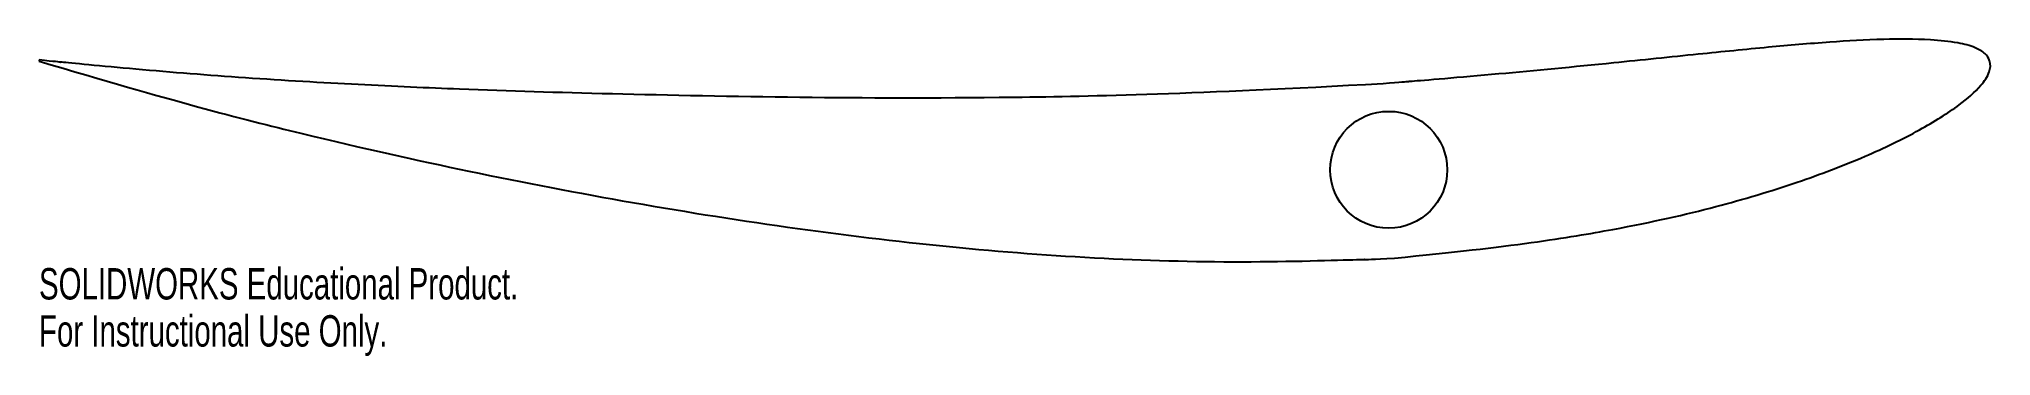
# Model space of a CAD drawing. Header units: millimetres. Extents: x -154 to 146, y -32 to 17.
import ezdxf

# ---------------------------------------------------------------- set-up
doc = ezdxf.new("R2010")
doc.units = ezdxf.units.MM
doc.styles.add('SLDTEXTSTYLE0', font='TXT', dxfattribs={"width": 0.7})

msp = doc.modelspace()

# ---------------------------------------------------------------- linework, layer by layer
at = {"color": 7, "linetype": 'Continuous'}
msp.add_line((-154.01, 13.65), (-154.01, 13.49), dxfattribs=at)
msp.add_circle((53.49, -3.26), 9, dxfattribs=at)
for points, knots in [([(54.37, -16.86), (72.49, -15.1), (88.88, -12.48), (103.37, -9.19), (115.87, -5.46), (126.28, -1.52), (134.89, 2.6), (141.07, 6.47), (144.22, 9.19), (145.88, 11.56), (146.12, 13.26), (145.33, 14.64), (143.52, 15.69), (140.74, 16.41), (135.55, 16.89), (128.82, 16.86), (120.7, 16.39), (111.35, 15.57), (100.92, 14.52), (85.92, 12.96), (69.72, 11.39), (52.64, 9.99), (58.34, 10.44), (52.64, 9.99)], [0, 0, 0, 0, 0.093667, 0.17899, 0.25544, 0.322521, 0.379766, 0.428846, 0.466351, 0.487772, 0.502637, 0.511464, 0.519656, 0.530414, 0.545194, 0.571983, 0.606581, 0.648416, 0.696714, 0.75061, 0.828168, 0.911874, 1, 1, 1, 1]), ([(52.64, 9.99), (23.26, 8.36), (-6.85, 7.69), (-37.14, 7.8), (-67.28, 8.41), (-86, 8.99), (-104.38, 9.78), (-122.16, 10.83), (-138.92, 12.16), (-154.01, 13.65), (-148.98, 13.14), (-154.01, 13.65)], [0, 0, 0, 0, 0.142241, 0.287831, 0.434223, 0.579924, 0.670468, 0.759402, 0.845489, 0.926715, 1, 1, 1, 1]), ([(-154.01, 13.49), (-133.62, 7.34), (-111.27, 1.62), (-87.33, -3.71), (-62.42, -8.5), (-37.2, -12.49), (-12.73, -15.41), (10.94, -17.14), (33.41, -17.62), (54.37, -16.86), (47.38, -17.2), (54.37, -16.86)], [0, 0, 0, 0, 0.1006, 0.209627, 0.325542, 0.445425, 0.566075, 0.682515, 0.794683, 0.900911, 1, 1, 1, 1])]:
    msp.add_open_spline(points, degree=3, knots=knots, dxfattribs=at)

# ---------------------------------------------------------------- texts
at = {"color": 7, "linetype": 'Continuous', "char_height": 4.8336, "attachment_point": 1, "style": 'SLDTEXTSTYLE0'}
for s, insert in [('SOLIDWORKS Educational Product.', (-154.01, -18.4)), ('For Instructional Use Only.', (-154.01, -25.65))]:
    msp.add_mtext(s, dxfattribs=dict(at, insert=insert))

doc.saveas('drawing.dxf')
